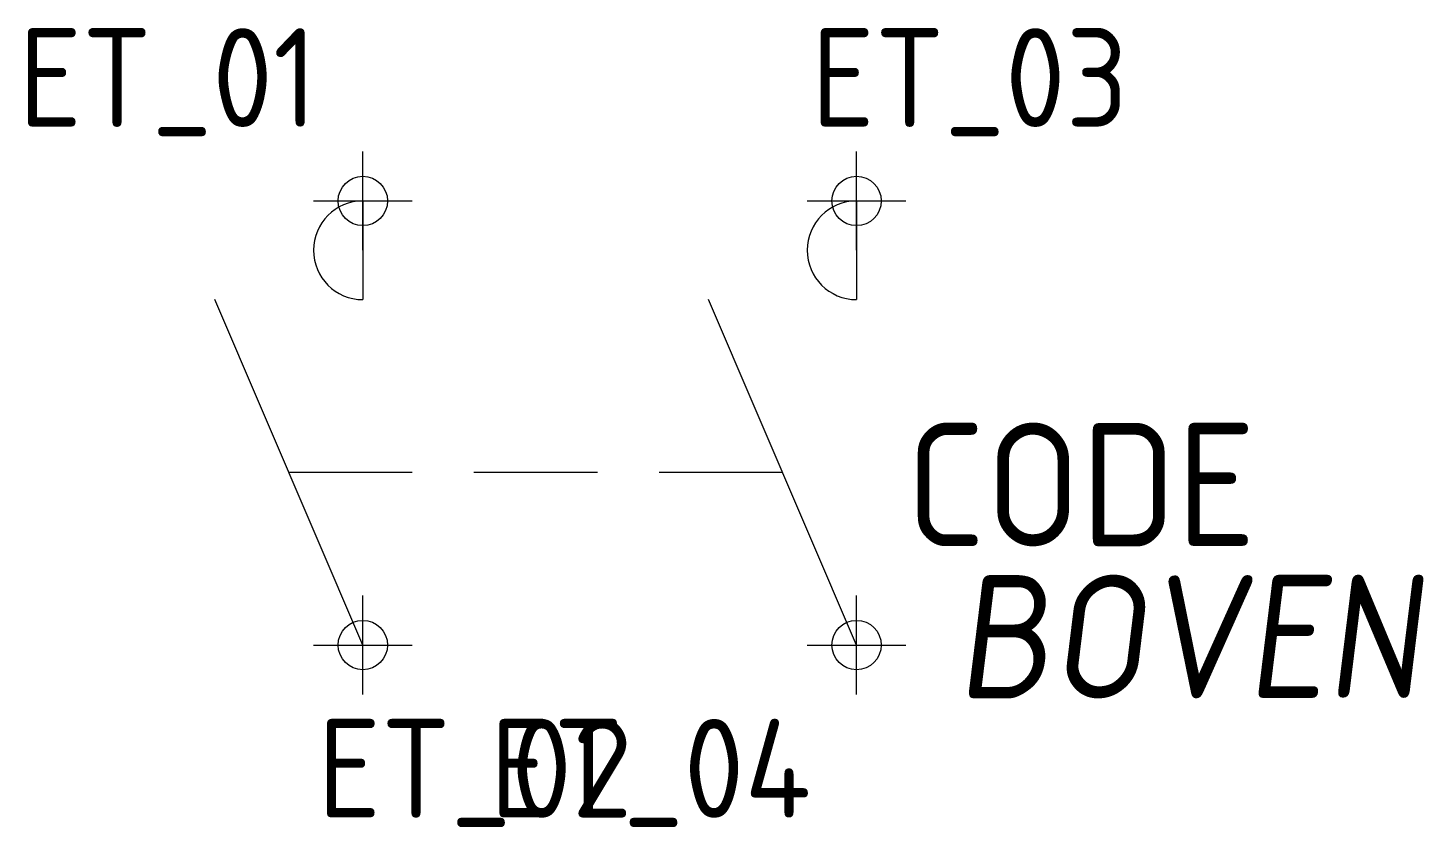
# Model space of a CAD drawing. Extents: x 113.2 to 141.5, y 2611.9 to 2628.1.
import ezdxf
from ezdxf.enums import TextEntityAlignment as Align

# ---------------------------------------------------------------- set-up
doc = ezdxf.new("R2010")
doc.units = 0
doc.header["$LTSCALE"] = 10
doc.header["$MEASUREMENT"] = 0
doc.header["$PDMODE"] = 34
doc.header["$PDSIZE"] = -5
doc.linetypes.add('DASHED2', pattern=[0.375, 0.25, -0.125])
doc.layers.get('0').update_dxf_attribs({"linetype": 'CONTINUOUS'})
for name, color, linetype in [('254', 7, 'CONTINUOUS'), ('C', 7, 'CONTINUOUS'), ('TKST2', 1, 'CONTINUOUS'), ('TKST3', 3, 'CONTINUOUS')]:
    doc.layers.add(name, color=color, linetype=linetype)
doc.styles.get("Standard").update_dxf_attribs({"font": 'iso8.shx'})

msp = doc.modelspace()

# ---------------------------------------------------------------- linework, layer by layer
for points in [[(119.981, 2624.582, 1), (119.981, 2622.582)], [(129.981, 2624.582, 1), (129.981, 2622.582)]]:
    msp.add_lwpolyline(points, format="xyb")
for points in [[(119.981, 2624.582), (119.981, 2622.582)], [(129.981, 2624.582), (129.981, 2622.582)], [(119.981, 2615.582), (116.981, 2622.582)], [(129.981, 2615.582), (126.981, 2622.582)]]:
    msp.add_lwpolyline(points)
at = {"linetype": 'DASHED2'}
msp.add_lwpolyline([(118.481, 2619.082), (128.481, 2619.082)], dxfattribs=at)
at = {"layer": 'C', "color": 1}
msp.add_point((119.981, 2624.582), dxfattribs=at)
at = {"layer": 'C', "color": 3}
msp.add_point((129.981, 2624.582), dxfattribs=at)
at = {"layer": 'C', "color": 2}
msp.add_point((119.981, 2615.582), dxfattribs=at)
at = {"layer": 'C', "color": 4}
msp.add_point((129.981, 2615.582), dxfattribs=at)

# ---------------------------------------------------------------- texts
at = {"layer": '254', "oblique": 7}
msp.add_attdef('BOVEN', (132, 2614.5), '-', height=2.5, dxfattribs=at)
at = {"layer": 'TKST2'}
for tag, p in [('ET_01', (119.061, 2626.082)), ('ET_04', (129.061, 2612.082))]:
    msp.add_attdef(tag, text='', height=2, dxfattribs=at).set_placement(p, align=Align.RIGHT)
for tag, p in [('ET_03', (129.061, 2626.082)), ('ET_02', (119.061, 2612.082))]:
    msp.add_attdef(tag, p, '', height=2, dxfattribs=at)
at = {"layer": 'TKST3'}
msp.add_attdef('CODE', (130.981, 2617.582), '-K', height=2.5, dxfattribs=at)

doc.saveas('drawing.dxf')
